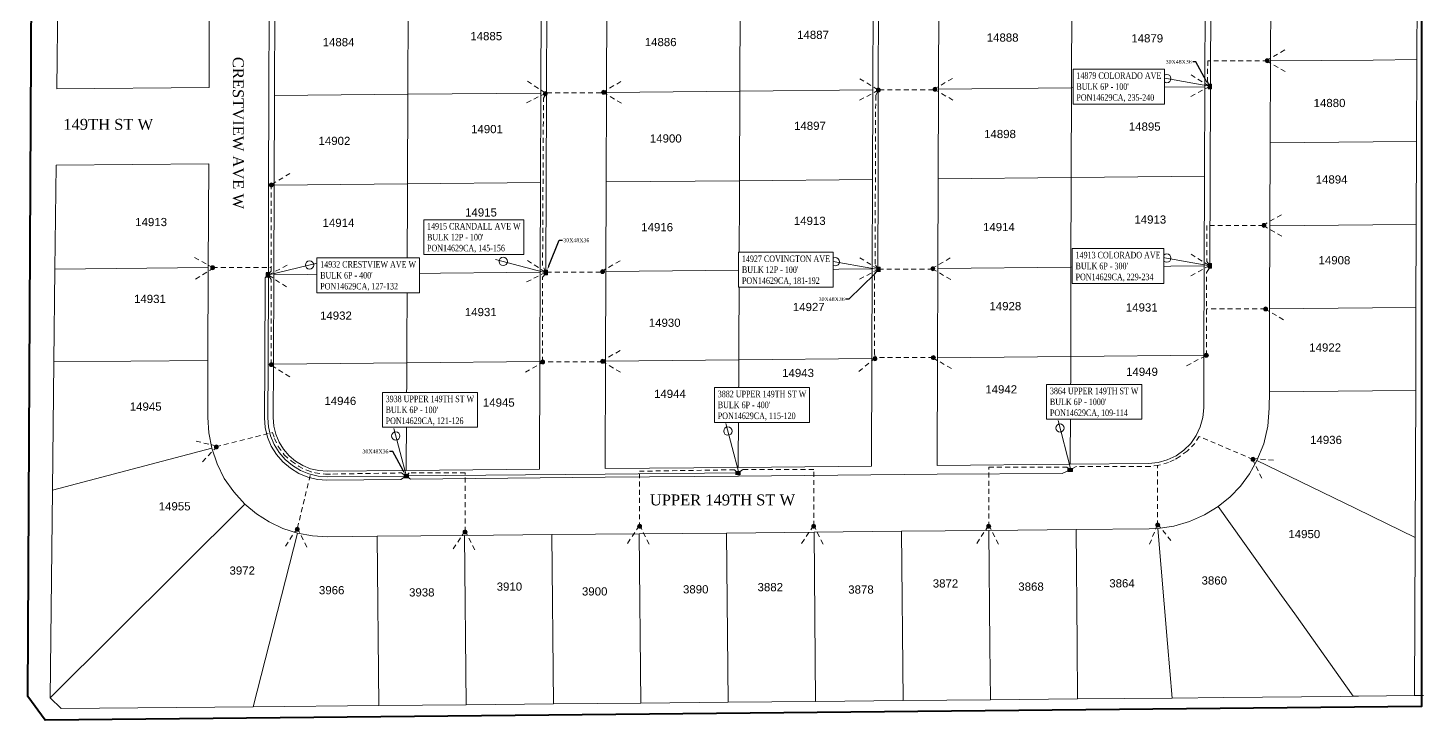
# Model space of a CAD drawing. Header units: feet. Extents: x 865220 to 5696323, y -2240498 to 1923703.
# Drawn here: x 2846485 to 2847762, y 960562 to 961196 of the extents above; entities that cross this region are included whole.
import ezdxf
from ezdxf import colors
from ezdxf.entities.mleader import LeaderData, LeaderLine
from ezdxf.enums import TextEntityAlignment as Align
from ezdxf.lldxf.tags import DXFTag
from ezdxf.math import Vec2, Vec3

# ---------------------------------------------------------------- set-up
doc = ezdxf.new("R2010")
doc.units = ezdxf.units.FT
doc.header["$LTSCALE"] = 0.015
doc.header["$MEASUREMENT"] = 0
doc.linetypes.add('DASHED', pattern=[5, 3, -2])
for name, color, linetype in [('48A', 112, '48A'), ('48B', 112, '48B'), ('48C', 112, '48C'), ('48D', 112, '48D'), ('Dakota County Addresses', 7, 'Continuous'), ('Dakota County Parcels', 7, 'Continuous'), ('DETAIL', 7, 'Continuous'), ('DROP BURIED', 7, 'DASHED'), ('STREET NAME', 7, 'Continuous'), ('TAIL', 1, 'MST'), ('TELEPHONE STRUCT-PROP', 6, 'Continuous'), ('TERMINALS', 7, 'Continuous')]:
    doc.layers.add(name, color=color, linetype=linetype)
doc.layers.add('RUNNING LINE (UNDERGROUND)', color=10, linetype='Continuous', lineweight=40)
doc.layers.add('WORK BOUNDARY', color=110, linetype='Continuous', lineweight=40)
doc.styles.add('Dimensions 100', font='arial.ttf')
doc.styles.add('Line', font='txt.shx', dxfattribs={"height": 3})
doc.styles.add('SIMPLEX', font='times.ttf', dxfattribs={"width": 0.8})
doc.styles.get("Standard").update_dxf_attribs({"font": 'times.ttf'})
doc.styles.add('Utilities', font='arial.ttf', dxfattribs={"height": 2.5})
tags = doc.linetypes.add('48A', pattern='A,80,-5,["48A",Line,S=1.5,R=0,X=0,Y=-1.5],-20', length=105).pattern_tags.tags
tags[6] = DXFTag(74, 10)
tags = doc.linetypes.add('48B', pattern='A,80,-5,["48B",Line,S=1.5,R=0,X=0,Y=-1.5],-20', length=105).pattern_tags.tags
tags[6] = DXFTag(74, 10)
tags = doc.linetypes.add('48C', pattern='A,80,-5,["48C",Line,S=1.5,R=0,X=0,Y=-1.5],-20', length=105).pattern_tags.tags
tags[6] = DXFTag(74, 10)
tags = doc.linetypes.add('48D', pattern='A,80,-5,["48D",Line,S=1.5,R=0,X=0,Y=-1.5],-20', length=105).pattern_tags.tags
tags[6] = DXFTag(74, 10)
tags = doc.linetypes.add('MST', pattern='A,5,-5,5,-5,["TAIL",Line,S=1.5,R=0,X=0,Y=-1.5],-20', length=40).pattern_tags.tags
tags[10] = DXFTag(74, 10)

# ---------------------------------------------------------------- blocks, each defined once
blk = doc.blocks.new('ACMAP_ANN_TEMPLATE_Dakota County Addresses')
at = {"layer": 'Dakota County Addresses', "style": 'Dimensions 100'}
blk.add_attdef('DakotaCountyAddress', text='', height=50, dxfattribs=at).set_placement((0, 0), align=Align.CENTER)
blk = doc.blocks.new('NEW HH')
at = {"ltscale": 40, "true_color": 0xffffff}
h = blk.add_hatch(color=7, dxfattribs=at)
h.dxf.hatch_style = 1
h.paths.add_polyline_path([(-0.061, -0.031, 0.414214), (-0.046, -0.046), (0.046, -0.046, 0.414214), (0.061, -0.031), (0.061, 0.031, 0.414214), (0.046, 0.046), (-0.046, 0.046, 0.414214), (-0.061, 0.031)])
at = {"layer": 'RUNNING LINE (UNDERGROUND)', "color": 6, "lineweight": 0, "const_width": 0.005, "flags": 128}
blk.add_lwpolyline([(-0.061, 0.031), (-0.061, -0.031, 0.414214), (-0.046, -0.046), (0.046, -0.046, 0.414214), (0.061, -0.031), (0.061, 0.031, 0.414214), (0.046, 0.046), (-0.046, 0.046, 0.414214)], format="xyb", close=True, dxfattribs=at)
at = {"layer": 'TELEPHONE STRUCT-PROP', "color": 18, "true_color": 0x000000, "style": 'Utilities'}
blk.add_text('HH', height=0.05, dxfattribs=at).set_placement((0, 0), align=Align.MIDDLE_CENTER)
blk = doc.blocks.new('Proposed FlowerPot')
at = {"lineweight": 5, "ltscale": 100, "true_color": 0xffffff}
h = blk.add_hatch(color=7, dxfattribs=at)
h.dxf.hatch_style = 1
h.paths.add_polyline_path([(-0.06, 0, 0.414214), (0, -0.06, 0.414214), (0.06, 0, 0.414214), (0, 0.06, 0.414214)])
at = {"lineweight": 5, "ltscale": 100}
blk.add_circle((0, 0), 0.0604, dxfattribs=at)
at = {"layer": 'RUNNING LINE (UNDERGROUND)', "color": 6, "lineweight": 5, "const_width": 0.00907, "flags": 128}
blk.add_lwpolyline([(-0.06, 0, -0.414214), (0, 0.06, -0.414214), (0.06, 0, -0.414214), (0, -0.06, -0.414214), (-0.06, 0)], format="xyb", dxfattribs=at)
at = {"color": 18, "linetype": 'ByBlock', "lineweight": 5, "ltscale": 100, "true_color": 0x000000, "style": 'Dimensions 100'}
blk.add_text('F', height=0.0744, dxfattribs=at).set_placement((-0.029, -0.037))
blk = doc.blocks.new('TERMINAL')
at = {"lineweight": 5, "ltscale": 0.5, "flags": 128}
blk.add_lwpolyline([(-0.1, -0.6), (-0.1, 44.8)], dxfattribs=at)
at = {"lineweight": 5, "ltscale": 0.5}
blk.add_circle((-0.1, 37.6), 3.83, dxfattribs=at)

msp = doc.modelspace()

# ---------------------------------------------------------------- linework, layer by layer
at = {"layer": '48A', "lineweight": 5, "ltscale": 100, "flags": 128}
msp.add_lwpolyline([(2846929.6, 961753.5), (2846809.7, 961691.2), (2846765.2, 961667.9), (2846751.3, 961659.1), (2846738.7, 961648.1), (2846727.9, 961635.4), (2846719.2, 961621.1), (2846712.9, 961605.6), (2846709, 961589.4), (2846707.7, 961573), (2846707.6, 961547.1), (2846707.2, 961462.1), (2846706.9, 961380.1), (2846706.6, 961298.1), (2846706.3, 961216.1), (2846706, 961134.1), (2846705.7, 961052.1), (2846705.4, 960970.2), (2846705.1, 960888.2), (2846704.9, 960839.1), (2846705.6, 960830.8), (2846707.5, 960822.5), (2846710.8, 960814.6), (2846715.3, 960807.3), (2846720.8, 960800.8), (2846727.4, 960795.3), (2846734.7, 960790.9), (2846742.6, 960787.7), (2846750.9, 960785.7), (2846759.2, 960785.1), (2846831, 960785.8)], dxfattribs=at)
at = {"layer": '48B', "lineweight": 5, "ltscale": 100, "flags": 128}
msp.add_lwpolyline([(2846959.4, 960972), (2846959.4, 960972.4), (2846959.7, 961054.4), (2846960, 961135.9), (2846960.3, 961218.4), (2846960.6, 961300.4), (2846960.9, 961382.4), (2846961.2, 961464.4), (2846961.5, 961549.4), (2846961.8, 961625.7), (2846961.7, 961634.6), (2846959.9, 961658.5), (2846955.9, 961682.1), (2846949.8, 961705.3), (2846941.7, 961727.9), (2846929.3, 961754.1)], dxfattribs=at)
at = {"layer": '48C', "lineweight": 5, "ltscale": 100, "flags": 128}
msp.add_lwpolyline([(2847263.3, 960974.9), (2847263.3, 960975.3), (2847263.6, 961057.3), (2847263.9, 961137.6), (2847263.9, 961139.3), (2847264.2, 961221.3), (2847264.6, 961303.3), (2847264.9, 961385.3), (2847265.2, 961467.3), (2847265.5, 961552.3), (2847265.8, 961637.3), (2847266.1, 961719.3), (2847266.4, 961804.2), (2847266.4, 961810.4), (2847265.5, 961831.5), (2847262.5, 961852.5), (2847257.4, 961873.2), (2847250.4, 961893.2), (2847240.7, 961913.5), (2847278.4, 961932.9), (2847283.1, 961940.1)], dxfattribs=at)
at = {"layer": '48D', "lineweight": 5, "ltscale": 100, "flags": 128}
msp.add_lwpolyline([(2847567.9, 961143.7), (2847568.2, 961224.2), (2847568.5, 961306.2), (2847568.8, 961388.2), (2847569.1, 961470.2), (2847569.4, 961537.7), (2847569.4, 961555.2), (2847569.5, 961572.7), (2847569.8, 961645.2), (2847570.1, 961732.2), (2847570.4, 961819.1), (2847570.7, 961906.1), (2847570.9, 961949.3), (2847569.7, 961963.7), (2847566, 961977.9), (2847560, 961991.3), (2847551.7, 962003.4), (2847541.5, 962014), (2847529.7, 962022.7), (2847516.5, 962029.2), (2847502.4, 962033.3), (2847487.8, 962035.1), (2847473.2, 962034.3), (2847458.9, 962031), (2847445.5, 962025.4), (2847394.6, 961998.6), (2847283.6, 961940.2)], dxfattribs=at)
at = {"layer": 'Dakota County Parcels', "lineweight": 5}
for p, q in [((2847623, 961165.8), (2847623.3, 961240.8)), ((2847757, 961167.1), (2847757.3, 961242.1)), ((2846511.7, 961140.3), (2846512.8, 961235.3)), ((2846651.1, 961141.6), (2846651.4, 961236.6)), ((2846833, 961135.3), (2846833.3, 961217.3)), ((2847015, 961137), (2847015.3, 961219)), ((2847137, 961138.2), (2847137.3, 961220.2)), ((2847318.9, 961139.9), (2847319.2, 961221.9)), ((2847440.9, 961141.1), (2847441.2, 961223.1)), ((2847622.7, 961090.8), (2847623, 961165.8)), ((2847756.7, 961092.1), (2847757, 961167.1)), ((2846511.7, 961140.3), (2846651.1, 961141.6)), ((2846833, 961135.3), (2846955, 961136.4)), ((2847014.7, 961055), (2847015, 961137)), ((2847015, 961137), (2847137, 961138.2)), ((2847136.7, 961056.2), (2847137, 961138.2)), ((2847137, 961138.2), (2847258.9, 961139.3)), ((2847318.6, 961057.9), (2847318.9, 961139.9)), ((2847318.9, 961139.9), (2847440.9, 961141.1)), ((2847440.6, 961059.1), (2847440.9, 961141.1)), ((2847440.9, 961141.1), (2847562.9, 961142.2)), ((2846711, 961134.1), (2846833, 961135.3)), ((2846832.7, 961053.3), (2846833, 961135.3)), ((2847622.4, 961014.8), (2847622.7, 961090.8)), ((2847756.4, 961016.1), (2847756.7, 961092.1)), ((2846509.9, 960975.3), (2846511, 961070.3)), ((2846511, 961070.3), (2846650.8, 961071.6)), ((2846650.4, 960976.6), (2846650.8, 961071.6)), ((2847440.6, 961059.1), (2847562.6, 961060.3)), ((2846710.7, 961052.1), (2846832.7, 961053.3)), ((2846832.4, 960971.3), (2846832.7, 961053.3)), ((2846832.7, 961053.3), (2846954.7, 961054.5)), ((2847014.4, 960973), (2847014.7, 961055)), ((2847014.7, 961055), (2847136.7, 961056.2)), ((2847136.4, 960974.2), (2847136.7, 961056.2)), ((2847136.7, 961056.2), (2847258.6, 961057.4)), ((2847318.3, 960975.9), (2847318.6, 961057.9)), ((2847318.6, 961057.9), (2847440.6, 961059.1)), ((2847440.3, 960977.1), (2847440.6, 961059.1)), ((2847622.1, 960938.8), (2847622.4, 961014.8)), ((2847756.1, 960940.1), (2847756.4, 961016.1)), ((2846509, 960890.3), (2846509.9, 960975.3)), ((2846509.9, 960975.3), (2846650.4, 960976.6)), ((2846650.1, 960891.6), (2846650.4, 960976.6)), ((2846710.4, 960970.1), (2846832.4, 960971.3)), ((2846832.1, 960889.3), (2846832.4, 960971.3)), ((2846832.4, 960971.3), (2846954.4, 960972.5)), ((2847014.1, 960891), (2847014.4, 960973)), ((2847014.4, 960973), (2847136.4, 960974.2)), ((2847136.1, 960892.2), (2847136.4, 960974.2)), ((2847136.4, 960974.2), (2847258.3, 960975.4)), ((2847318, 960893.9), (2847318.3, 960975.9)), ((2847318.3, 960975.9), (2847440.3, 960977.1)), ((2847440, 960895.1), (2847440.3, 960977.1)), ((2847440.3, 960977.1), (2847562.3, 960978.3)), ((2847621.9, 960862.8), (2847622.1, 960938.8)), ((2847755.9, 960864.1), (2847756.1, 960940.1)), ((2847136.1, 960892.2), (2847258, 960893.4)), ((2847317.7, 960795.5), (2847318, 960893.9)), ((2847318, 960893.9), (2847440, 960895.1)), ((2847439.6, 960796.6), (2847440, 960895.1)), ((2847440, 960895.1), (2847562, 960896.3)), ((2847561.8, 960848.2), (2847562, 960896.3)), ((2846507.7, 960772.7), (2846509, 960890.3)), ((2846509, 960890.3), (2846650.1, 960891.6)), ((2846649.9, 960839.5), (2846650.1, 960891.6)), ((2846710.1, 960888.1), (2846832.1, 960889.3)), ((2846831.7, 960790.8), (2846832.1, 960889.3)), ((2846832.1, 960889.3), (2846954.1, 960890.5)), ((2846953.7, 960792), (2846954.1, 960890.5)), ((2847013.7, 960792.6), (2847014.1, 960891)), ((2847014.1, 960891), (2847136.1, 960892.2)), ((2847135.7, 960793.7), (2847136.1, 960892.2)), ((2847621.8, 960848), (2847621.9, 960862.8)), ((2847755.4, 960729.5), (2847755.9, 960864.1)), ((2846507.7, 960772.7), (2846653.6, 960811.2)), ((2846505.7, 960582.7), (2846507.7, 960772.7)), ((2846505.7, 960582.7), (2846683.8, 960760.1)), ((2846691.6, 960574.5), (2846732, 960733.5)), ((2846759.9, 960730.2), (2846805.1, 960730.6)), ((2846805.1, 960730.6), (2846885.1, 960731.3)), ((2846806.5, 960575.6), (2846805.1, 960730.6)), ((2846885.1, 960731.3), (2846965, 960732.1)), ((2846886.5, 960576.4), (2846885.1, 960731.3)), ((2846965, 960732.1), (2847045, 960732.9)), ((2846966.5, 960577.1), (2846965, 960732.1)), ((2847045, 960732.9), (2847125, 960733.6)), ((2847046.5, 960577.9), (2847045, 960732.9)), ((2847125, 960733.6), (2847205, 960734.4)), ((2847126.5, 960578.7), (2847125, 960733.6)), ((2847205, 960734.4), (2847285, 960735.2)), ((2847206.5, 960579.4), (2847205, 960734.4)), ((2847285, 960735.2), (2847365, 960735.9)), ((2847286.5, 960580.2), (2847285, 960735.2)), ((2847365, 960735.9), (2847445, 960736.7)), ((2847445, 960736.7), (2847511.8, 960737.3)), ((2847511.8, 960737.3), (2847519.9, 960737.7)), ((2847754.8, 960584.7), (2847755.4, 960729.5)), ((2846505.7, 960582.7), (2846515.6, 960572.8)), ((2846515.6, 960572.8), (2846691.6, 960574.5)), ((2846691.6, 960574.5), (2846806.5, 960575.6)), ((2846806.5, 960575.6), (2846886.5, 960576.4)), ((2846886.5, 960576.4), (2846966.5, 960577.1)), ((2846966.5, 960577.1), (2847046.5, 960577.9)), ((2847046.5, 960577.9), (2847126.5, 960578.7)), ((2847126.5, 960578.7), (2847206.5, 960579.4)), ((2847206.5, 960579.4), (2847286.5, 960580.2)), ((2847286.5, 960580.2), (2847366.5, 960581)), ((2847366.5, 960581), (2847446.4, 960581.7)), ((2847446.4, 960581.7), (2847532.9, 960582.5)), ((2847754.8, 960584.7), (2847762.9, 960584.7))]:
    msp.add_line(p, q, dxfattribs=at)
for points in [[(2847257.7, 960794.9), (2847258, 960893.4), (2847258.3, 960975.4), (2847258.6, 961057.4), (2847258.9, 961139.3), (2847259.2, 961221.3), (2847259.6, 961303.3), (2847259.9, 961385.3), (2847260.2, 961467.3), (2847260.5, 961552.3), (2847260.8, 961637.3), (2847261.1, 961719.3), (2847261.4, 961804.3), (2847261.4, 961810.3), (2847260.5, 961831), (2847257.5, 961851.6), (2847252.6, 961871.7), (2847245.7, 961891.3), (2847237, 961910.1)], [(2846954.1, 960890.5), (2846954.4, 960972.5), (2846954.7, 961054.5), (2846955, 961136.4), (2846955.3, 961218.4), (2846955.6, 961300.4), (2846955.9, 961382.4), (2846956.2, 961464.4), (2846956.5, 961549.4), (2846956.8, 961625.7), (2846956.7, 961634.4), (2846954.9, 961657.9), (2846951, 961681.1), (2846945, 961703.8), (2846937, 961725.9), (2846927, 961747.2)], [(2846711.3, 961216.1), (2846711, 961134.1), (2846710.7, 961052.1), (2846710.4, 960970.1), (2846710.1, 960888.1), (2846709.9, 960839.3), (2846710.5, 960831.5), (2846712.3, 960824), (2846715.3, 960816.9), (2846719.3, 960810.3), (2846724.4, 960804.4), (2846730.3, 960799.4), (2846736.9, 960795.4), (2846744.1, 960792.4), (2846751.6, 960790.7), (2846759.3, 960790.1), (2846831.7, 960790.8), (2846953.7, 960792)], [(2847562, 960896.3), (2847562.3, 960978.3), (2847562.6, 961060.3), (2847562.9, 961142.2), (2847563.2, 961224.2)], [(2847623, 961165.8), (2847717.1, 961166.7), (2847757, 961167.1)], [(2847622.7, 961090.8), (2847716.9, 961091.7), (2847756.7, 961092.1)], [(2847622.4, 961014.8), (2847716.7, 961015.7), (2847756.4, 961016.1)], [(2847622.1, 960938.8), (2847716.4, 960939.7), (2847756.1, 960940.1)], [(2847621.9, 960862.8), (2847716.2, 960863.7), (2847755.9, 960864.1)], [(2847317.7, 960795.5), (2847439.6, 960796.6), (2847511.2, 960797.3), (2847520, 960798.2), (2847528.5, 960800.5), (2847536.5, 960804.3), (2847543.7, 960809.4), (2847549.9, 960815.6), (2847555, 960822.9), (2847558.7, 960830.9), (2847561, 960839.4), (2847561.8, 960848.2)], [(2847610.6, 960799.9), (2847616.8, 960815.3), (2847620.5, 960831.4), (2847621.8, 960848)], [(2846649.9, 960839.5), (2846650.8, 960825.2), (2846653.6, 960811.2)], [(2846653.6, 960811.2), (2846658.4, 960797), (2846665.1, 960783.6), (2846673.7, 960771.2), (2846683.8, 960760.1)], [(2847013.7, 960792.6), (2847135.7, 960793.7), (2847257.7, 960794.9)], [(2847575.1, 960757.9), (2847585.9, 960766.6), (2847595.5, 960776.6), (2847603.8, 960787.8), (2847610.6, 960799.9)], [(2847610.6, 960799.9), (2847700.6, 960756.2), (2847715.9, 960748.7), (2847755.4, 960729.5)], [(2846683.8, 960760.1), (2846694.5, 960751.2), (2846706.2, 960743.7), (2846718.8, 960737.8), (2846732, 960733.5)], [(2847519.9, 960737.7), (2847534.6, 960739.9), (2847548.9, 960744.1), (2847562.5, 960750.1), (2847575.1, 960757.9)], [(2847575.1, 960757.9), (2847633.1, 960676.4), (2847645.1, 960659.6), (2847698.8, 960584.1)], [(2846732, 960733.5), (2846745.9, 960730.9), (2846759.9, 960730.2)], [(2847366.5, 960581), (2847366, 960630.9), (2847365, 960735.9)], [(2847446.4, 960581.7), (2847446, 960631.7), (2847445, 960736.7)], [(2847519.9, 960737.7), (2847528.7, 960632.5), (2847532.9, 960582.5)], [(2847532.9, 960582.5), (2847580.3, 960583), (2847686.6, 960584), (2847698.8, 960584.1)], [(2847698.8, 960584.1), (2847703.4, 960584.2), (2847754.8, 960584.7)]]:
    msp.add_lwpolyline(points, dxfattribs=at)
at = {"layer": 'DROP BURIED', "lineweight": 5, "ltscale": 100}
for points in [[(2847636.4, 961156.1), (2847619.1, 961166.1), (2847636.4, 961176.1)], [(2847565.5, 961166), (2847565.3, 961146.9), (2847567.6, 961142.5)], [(2847620.5, 961166), (2847565.5, 961166)], [(2847246.9, 961149.6), (2847263.9, 961139.1), (2847246.3, 961129.6)], [(2847332.2, 961130), (2847314.8, 961140), (2847332.2, 961150)], [(2847550.2, 961153), (2847567.2, 961142.5), (2847549.6, 961133)], [(2846942.6, 961147.3), (2846959.3, 961136.3), (2846941.4, 961127.3)], [(2846960.6, 961136.7), (2847012.4, 961136.7)], [(2847028.7, 961127.2), (2847011.4, 961137.2), (2847028.7, 961147.2)], [(2847264.7, 961139.4), (2847315.9, 961139.4)], [(2846708.5, 961052.7), (2846725.6, 961063.1)], [(2846705, 960970), (2846707.9, 960973.3), (2846707.9, 961052.5)], [(2847633.3, 961005.3), (2847616, 961015.3), (2847633.3, 961025.3)], [(2847616.6, 961015.1), (2847564.8, 961015.1), (2847564.8, 960982.1), (2847568, 960977.8)], [(2846637.9, 960985.9), (2846655.4, 960976.3), (2846638.4, 960965.9)], [(2846942.6, 960983.2), (2846959.3, 960972.2), (2846941.4, 960963.2)], [(2847010.5, 960973.1), (2847027.8, 960983.1)], [(2847246.9, 960985.7), (2847263.9, 960975.1), (2847246.3, 960965.7)], [(2847330.2, 960965.7), (2847312.9, 960975.7), (2847330.2, 960985.7)], [(2847550.2, 960988.9), (2847567.2, 960978.4), (2847549.6, 960969)], [(2846654.4, 960976.6), (2846707.6, 960976.6)], [(2846722, 960958.9), (2846705.3, 960969.9), (2846723.1, 960978.9)], [(2846707.9, 960887.9), (2846707.9, 960965.7), (2846705.3, 960970.1)], [(2847011.1, 960890.4), (2846956.5, 960890.4), (2846956.5, 960968), (2846960, 960971.8)], [(2846960.2, 960972.3), (2847011.4, 960972.3)], [(2847314.4, 960894.2), (2847261.2, 960894.2), (2847260.4, 960897.5), (2847260.4, 960971.1), (2847264.2, 960974.9)], [(2847264.1, 960975.3), (2847314.1, 960975.3)], [(2847564.3, 960896.3), (2847564.3, 960972), (2847568.1, 960977.8)], [(2847618.2, 960938.9), (2847564.3, 960938.9)], [(2847634.9, 960928.9), (2847617.6, 960938.9)], [(2847027.8, 960880.9), (2847010.5, 960890.9), (2847027.8, 960900.9)], [(2847246, 960881.5), (2847261.5, 960894.2)], [(2847330.8, 960884.2), (2847313.5, 960894.2)], [(2847546.2, 960886.8), (2847563.9, 960896.2)], [(2846708.5, 960887), (2846725.4, 960876.4)], [(2846957.6, 960890.5), (2846940.3, 960880.5)], [(2846639.2, 960817.8), (2846658.6, 960813), (2846644.8, 960798.6)], [(2846657.4, 960812.5), (2846709.3, 960825.6), (2846711.1, 960820.1), (2846714.5, 960812.9), (2846720, 960805.2), (2846726.5, 960799.4), (2846733, 960794.8), (2846740.5, 960791), (2846748.2, 960788.8), (2846757.8, 960787.6), (2846764.5, 960787.6), (2846827.4, 960788.6), (2846831.1, 960786.1)], [(2847606.9, 960801), (2847557.6, 960822.1), (2847553.8, 960815.6), (2847546.6, 960808.6), (2847539.8, 960803.8), (2847534.9, 960800.5), (2847529.6, 960798.2), (2847520.7, 960795.7), (2847512.7, 960794.5), (2847444.9, 960794.5), (2847439.6, 960791.6)], [(2847045.1, 960738.7), (2847045.1, 960790.2), (2847132.2, 960791.5), (2847135.6, 960788.4)], [(2847204.7, 960740.1), (2847204.7, 960791.8), (2847139.8, 960791.8), (2847135.5, 960788.4)], [(2847365, 960739.4), (2847365, 960793.9), (2847436.6, 960793.9), (2847439.3, 960791.7)], [(2847519.6, 960740.6), (2847519.6, 960795.4)], [(2847614.9, 960783.7), (2847606.3, 960801.8), (2847626.2, 960800.2)], [(2846732.1, 960738.2), (2846744.5, 960789.7)], [(2846885.6, 960734.8), (2846885.6, 960788.7), (2846834.3, 960788.7), (2846831.9, 960786)], [(2847034.3, 960724.1), (2847045.4, 960740.8), (2847054.3, 960722.9)], [(2847193.7, 960724.1), (2847204.7, 960740.8), (2847213.6, 960722.9)], [(2847354, 960724.1), (2847365.1, 960740.8), (2847374, 960722.9)], [(2847512.2, 960723.3), (2847519.6, 960741.9), (2847532, 960726.2)], [(2846721, 960721.5), (2846732, 960738.1), (2846740.9, 960720.2)], [(2846874.7, 960719.1), (2846885.7, 960735.7), (2846894.6, 960717.8)]]:
    msp.add_lwpolyline(points, dxfattribs=at)
at = {"layer": 'TAIL', "lineweight": 5, "ltscale": 40, "flags": 128}
for points in [[(2847567.3, 960978.3), (2847567.6, 961060.2), (2847567.9, 961141.9)], [(2846705, 960970.2), (2846702.4, 960967.3), (2846702.1, 960888.2), (2846701.9, 960839), (2846702.6, 960830.3), (2846704.7, 960821.5), (2846708.1, 960813.2), (2846712.8, 960805.5), (2846718.7, 960798.7), (2846725.6, 960792.9), (2846733.3, 960788.2), (2846741.6, 960784.8), (2846750.4, 960782.7), (2846759.1, 960782.1), (2846826.7, 960782.5), (2846831.6, 960785.5)], [(2846831.8, 960785.6), (2846835.6, 960782.9), (2847013.8, 960784.6), (2847135.8, 960785.7), (2847317.7, 960787.5), (2847432.3, 960788.1), (2847439.5, 960791.3)], [(2846831.7, 960785.9), (2847013.8, 960787.6), (2847135.1, 960788.7)]]:
    msp.add_lwpolyline(points, dxfattribs=at)
at = {"layer": 'WORK BOUNDARY', "ltscale": 50, "flags": 128}
msp.add_lwpolyline([(2846510.2, 963189.8), (2847973.4, 963215.3), (2848166.7, 963215.3), (2848166.7, 963094.8), (2848200.5, 963094.8), (2848255, 962999.4), (2848355, 962999.4), (2848385.9, 962946.6), (2848569.9, 962946.6), (2848603, 962911.3), (2848946.6, 963111.7), (2848946.6, 962770.3), (2848898.3, 962669), (2848898.3, 962481.4), (2849079.4, 962481.4), (2849060.6, 961558.2), (2847761.1, 961558.2), (2847761.1, 960574.7), (2846501.1, 960562.3), (2846485.2, 960583.8), (2846498.7, 963168.7)], close=True, dxfattribs=at)

# ---------------------------------------------------------------- block references
at = {"lineweight": 5, "xscale": 30, "yscale": 30, "zscale": 30}
for p in [(2847620, 961166), (2846959, 961136), (2847012.3, 961137.2), (2847263.9, 961139.3), (2847315.8, 961139.9), (2846708.1, 961052.3), (2847616.9, 961015.2), (2846654.5, 960976.5), (2847011.4, 960973), (2847313.8, 960975.6), (2847618.5, 960938.8), (2847260.8, 960893.1), (2847314.4, 960894.2), (2847564.3, 960896.3), (2846708.1, 960887.8), (2846956.5, 960890.2), (2847011.4, 960890.9), (2846657.8, 960812.4), (2847607, 960801.1), (2847045.3, 960739.7), (2847204.7, 960739.7), (2847365, 960739.7), (2847519.7, 960740.9), (2846731.9, 960737.1), (2846885.6, 960734.6)]:
    msp.add_blockref('Proposed FlowerPot', p, dxfattribs=at)
at = {"lineweight": 5}
for p, xscale, yscale, zscale, rotation in [((2847567.5, 961142.4), 39.99999999999999, 39.99999999999999, 39.99999999999999, 269.5119886742129), ((2846705, 960970), 40, 40, 40, 90.51946447952517), ((2846959.5, 960972.1), 39.99999999999999, 39.99999999999999, 39.99999999999999, 267.9056760592868), ((2847264.1, 960975), 39.99999999999999, 39.99999999999999, 39.99999999999999, 269.5119886742129), ((2847567.5, 960978.3), 39.99999999999999, 39.99999999999999, 39.99999999999999, 269.5119886742129), ((2847439.5, 960791.3), 39.99999999999999, 39.99999999999999, 39.99999999999999, 179.5119886742129), ((2846831.7, 960785.6), 39.99999999999999, 39.99999999999999, 39.99999999999999, 179.5119886742129), ((2847135.4, 960788.5), 39.99999999999999, 39.99999999999999, 39.99999999999999, 179.5119886742129)]:
    msp.add_blockref('NEW HH', p, dxfattribs=dict(at, xscale=xscale, yscale=yscale, zscale=zscale, rotation=rotation))
at = {"layer": 'Dakota County Addresses', "lineweight": 5, "xscale": 0.15, "yscale": 0.15, "zscale": 0.15}
for p, values in [((2846904.9, 961184.8), {'DakotaCountyAddress': '14885'}), ((2847064.6, 961179.4), {'DakotaCountyAddress': '14886'}), ((2847204.1, 961186), {'DakotaCountyAddress': '14887'}), ((2847377.7, 961183.5), {'DakotaCountyAddress': '14888'}), ((2847510.1, 961182.8), {'DakotaCountyAddress': '14879'}), ((2846769.7, 961179.3), {'DakotaCountyAddress': '14884'}), ((2847677, 961123.6), {'DakotaCountyAddress': '14880'}), ((2846905.6, 961099.7), {'DakotaCountyAddress': '14901'}), ((2847069.3, 961091.1), {'DakotaCountyAddress': '14900'}), ((2847201.3, 961102.7), {'DakotaCountyAddress': '14897'}), ((2847375.3, 961095.2), {'DakotaCountyAddress': '14898'}), ((2847507.8, 961102), {'DakotaCountyAddress': '14895'}), ((2846765.9, 961088.9), {'DakotaCountyAddress': '14902'}), ((2847678.9, 961053.6), {'DakotaCountyAddress': '14894'}), ((2846598.1, 961014.6), {'DakotaCountyAddress': '14913'}), ((2846769.6, 961013.9), {'DakotaCountyAddress': '14914'}), ((2846900.1, 961023.4), {'DakotaCountyAddress': '14915'}), ((2847201.1, 961015.7), {'DakotaCountyAddress': '14913'}), ((2847512.9, 961016.9), {'DakotaCountyAddress': '14913'}), ((2847061.4, 961009.9), {'DakotaCountyAddress': '14916'}), ((2847374.3, 961010), {'DakotaCountyAddress': '14914'}), ((2847681.5, 960979.6), {'DakotaCountyAddress': '14908'}), ((2846597, 960944.2), {'DakotaCountyAddress': '14931'}), ((2847380.2, 960937.6), {'DakotaCountyAddress': '14928'}), ((2846767.3, 960928.9), {'DakotaCountyAddress': '14932'}), ((2846899.9, 960932.2), {'DakotaCountyAddress': '14931'}), ((2847200.2, 960936.8), {'DakotaCountyAddress': '14927'}), ((2847505.1, 960936.4), {'DakotaCountyAddress': '14931'}), ((2847068.3, 960922.4), {'DakotaCountyAddress': '14930'}), ((2847673, 960899.7), {'DakotaCountyAddress': '14922'}), ((2847190.4, 960876.4), {'DakotaCountyAddress': '14943'}), ((2847505.3, 960877.5), {'DakotaCountyAddress': '14949'}), ((2847376.4, 960861.4), {'DakotaCountyAddress': '14942'}), ((2846771.3, 960850.8), {'DakotaCountyAddress': '14946'}), ((2846916.4, 960849.3), {'DakotaCountyAddress': '14945'}), ((2847073.1, 960857.3), {'DakotaCountyAddress': '14944'}), ((2846593.1, 960845.6), {'DakotaCountyAddress': '14945'}), ((2847673.8, 960815.1), {'DakotaCountyAddress': '14936'}), ((2846619.6, 960754.3), {'DakotaCountyAddress': '14955'}), ((2847653.9, 960728.9), {'DakotaCountyAddress': '14950'}), ((2846681.5, 960695.5), {'DakotaCountyAddress': '3972'}), ((2847325.4, 960683.7), {'DakotaCountyAddress': '3872'}), ((2847487, 960683.8), {'DakotaCountyAddress': '3864'}), ((2847571.5, 960686.4), {'DakotaCountyAddress': '3860'}), ((2846763.4, 960677.5), {'DakotaCountyAddress': '3966'}), ((2846845.9, 960675.5), {'DakotaCountyAddress': '3938'}), ((2846926.1, 960680.8), {'DakotaCountyAddress': '3910'}), ((2847004.2, 960676.4), {'DakotaCountyAddress': '3900'}), ((2847096.7, 960678.3), {'DakotaCountyAddress': '3890'}), ((2847165, 960680.3), {'DakotaCountyAddress': '3882'}), ((2847248, 960678.1), {'DakotaCountyAddress': '3878'}), ((2847403.7, 960680.8), {'DakotaCountyAddress': '3868'})]:
    msp.add_blockref('ACMAP_ANN_TEMPLATE_Dakota County Addresses', p, dxfattribs=at).add_auto_attribs(values)
at = {"layer": 'TERMINALS', "lineweight": 5, "ltscale": 0.5}
for p, rotation in [((2847565, 961143.2), 79.83758891496804), ((2846706.6, 960970.1), 283.4954053962723), ((2846956.8, 960972.6), 74.97504025728479), ((2847261.5, 960975.4), 79.83758891496804), ((2847565, 960978.8), 79.83758891496804), ((2846831.7, 960786.1), 14.72687368964326), ((2847135.8, 960790.6), 14.72687368964326), ((2847439.9, 960793.4), 14.72687368964326)]:
    msp.add_blockref('TERMINAL', p, dxfattribs=dict(at, rotation=rotation))

# ---------------------------------------------------------------- texts
at = {"layer": 'STREET NAME', "lineweight": 5, "ltscale": 40, "insert": (2846682.9, 961169.5), "char_height": 10, "attachment_point": 1, "rotation": 270}
msp.add_mtext('CRESTVIEW AVE W', dxfattribs=at)
at = {"layer": 'STREET NAME', "lineweight": 5, "ltscale": 40, "char_height": 10, "attachment_point": 1}
for s, insert in [('149TH ST W', (2846517.7, 961112.8)), ('UPPER 149TH ST W', (2847054.7, 960768.9))]:
    msp.add_mtext(s, dxfattribs=dict(at, insert=insert))

# ---------------------------------------------------------------- next in the draw order: texts
at = {"layer": 'TERMINALS', "lineweight": 5, "ltscale": 0.5, "char_height": 6, "attachment_point": 1, "style": 'SIMPLEX', "bg_fill": 19, "box_fill_scale": 1.5, "bg_fill_color": 256, "bg_fill_transparency": 0}
for s, insert in [("14879 COLORADO AVE^JBULK 6P - 100'\\PPON14629CA, 235-240", (2847445.2, 961155.4)), ("14932 CRESTVIEW AVE W^JBULK 6P - 400'\\PPON14629CA, 127-132", (2846752.9, 960982.6)), ("14927 COVINGTON AVE^JBULK 12P - 100'\\PPON14629CA, 181-192", (2847139, 960987.7)), ("14913 COLORADO AVE^JBULK 6P - 300'\\PPON14629CA, 229-234", (2847444.5, 960991.1)), ("3864 UPPER 149TH ST W^JBULK 6P - 1000'\\PPON14629CA, 109-114", (2847421, 960866.7)), ("3938 UPPER 149TH ST W^JBULK 6P - 100'\\PPON14629CA, 121-126", (2846812.8, 960859.4)), ("3882 UPPER 149TH ST W^JBULK 6P - 400'\\PPON14629CA, 115-120", (2847116.9, 960863.9))]:
    msp.add_mtext(s, dxfattribs=dict(at, insert=insert))

# ---------------------------------------------------------------- next in the draw order: leaders
at = {"layer": 'DETAIL', "lineweight": 5, "ltscale": 5}
ml = msp.add_multileader_mtext('Standard', dxfattribs=at)
ml.set_content('30X48X36', color=256)
ml.set_leader_properties()
ml.build(insert=Vec2(0, 0))
ml.multileader.update_dxf_attribs({"has_text_frame": 1, "text_left_attachment_type": 2, "text_right_attachment_type": 2, "dogleg_length": 3})
ctx = ml.context
ctx.base_point, ctx.char_height, ctx.landing_gap_size, ctx.plane_origin = Vec3(2846974.6, 961001.6), 3.5, 1.5, Vec3(2847038.7, 961013.6)
ctx.left_attachment, ctx.right_attachment, ctx.text_align_type = 2, 2, 1
notes = []
notes.append((ctx, [(1, (1, 1, 0), (2846971.6, 961001.6), (1, 0), 3, [(0, [(2846960.8, 960974.5)], 0, [])])]))
ctx.mtext.insert, ctx.mtext.alignment, ctx.mtext.flow_direction = Vec3(2846987.4, 961003.4), 2, 5
ctx.mtext.has_bg_fill, ctx.mtext.bg_color, ctx.mtext.bg_scale_factor, ctx.mtext.bg_transparency, ctx.mtext.use_window_bg_color = 1, -1027028792, 1.5, 0, 1
ml = msp.add_multileader_mtext('Standard', dxfattribs=at)
ml.set_content('30X48X36', color=256)
ml.set_leader_properties()
ml.build(insert=Vec2(0, 0))
ml.multileader.update_dxf_attribs({"has_text_frame": 1, "text_left_attachment_type": 2, "text_right_attachment_type": 2, "dogleg_length": 3})
ctx = ml.context
ctx.base_point, ctx.char_height, ctx.landing_gap_size, ctx.plane_origin = Vec3(2846790.8, 960808.3), 3.5, 1.5, Vec3(2846854.9, 960820.2)
ctx.left_attachment, ctx.right_attachment, ctx.text_align_type = 2, 2, 1
notes.append((ctx, [(0, (1, 1, 0), (2846819.3, 960808.3), (-1, 0), 3, [(0, [(2846830.6, 960787.3)], 0, [])])]))
ctx.mtext.insert, ctx.mtext.alignment, ctx.mtext.flow_direction = Vec3(2846803.5, 960810.1), 2, 5
ctx.mtext.has_bg_fill, ctx.mtext.bg_color, ctx.mtext.bg_scale_factor, ctx.mtext.bg_transparency, ctx.mtext.use_window_bg_color = 1, -1027028792, 1.5, 0, 1
for ctx, leaders in notes:
    for number, flags, end, landing, length, lines in leaders:
        leader = LeaderData()
        leader.index, (leader.has_last_leader_line, leader.has_dogleg_vector, leader.attachment_direction) = number, flags
        leader.last_leader_point, leader.dogleg_vector, leader.dogleg_length = Vec3(end), Vec3(landing), length
        for number, points, colour, breaks in lines:
            line = LeaderLine()
            line.index, line.vertices, line.color, line.breaks = number, Vec3.list(points), colors.encode_raw_color(colour), breaks
            leader.lines.append(line)
        ctx.leaders.append(leader)

# ---------------------------------------------------------------- next in the draw order: linework, layer by layer
at = {"layer": 'DROP BURIED', "lineweight": 5, "ltscale": 100}
msp.add_lwpolyline([(2846959.4, 960972.2), (2846956.5, 960978.4), (2846957.3, 961131.9), (2846960, 961135.9)], dxfattribs=at)

# ---------------------------------------------------------------- next in the draw order: texts
at = {"layer": 'TERMINALS', "lineweight": 5, "ltscale": 0.5, "insert": (2846850.7, 961017.5), "char_height": 6, "attachment_point": 1, "style": 'SIMPLEX', "bg_fill": 19, "box_fill_scale": 1.5, "bg_fill_color": 256, "bg_fill_transparency": 0}
msp.add_mtext("14915 CRANDALL AVE W^JBULK 12P - 100'\\PPON14629CA, 145-156", dxfattribs=at)

# ---------------------------------------------------------------- next in the draw order: leaders
at = {"layer": 'DETAIL', "lineweight": 5, "ltscale": 5}
ml = msp.add_multileader_mtext('Standard', dxfattribs=at)
ml.set_content('30X48X36', color=256)
ml.set_leader_properties()
ml.build(insert=Vec2(0, 0))
ml.multileader.update_dxf_attribs({"has_text_frame": 1, "text_left_attachment_type": 2, "text_right_attachment_type": 2, "dogleg_length": 3})
ctx = ml.context
ctx.base_point, ctx.char_height, ctx.landing_gap_size, ctx.plane_origin = Vec3(2847526.2, 961165), 3.5, 1.5, Vec3(2847590.3, 961176.9)
ctx.left_attachment, ctx.right_attachment, ctx.text_align_type = 2, 2, 1
notes = []
notes.append((ctx, [(0, (1, 1, 0), (2847554.7, 961165), (-1, 0), 3, [(0, [(2847566, 961144)], 0, [])])]))
ctx.mtext.insert, ctx.mtext.alignment, ctx.mtext.flow_direction = Vec3(2847538.9, 961166.8), 2, 5
ctx.mtext.has_bg_fill, ctx.mtext.bg_color, ctx.mtext.bg_scale_factor, ctx.mtext.bg_transparency, ctx.mtext.use_window_bg_color = 1, -1027028792, 1.5, 0, 1
ml = msp.add_multileader_mtext('Standard', dxfattribs=at)
ml.set_content('30X48X36', color=256)
ml.set_leader_properties()
ml.build(insert=Vec2(0, 0))
ml.multileader.update_dxf_attribs({"has_text_frame": 1, "text_left_attachment_type": 2, "text_right_attachment_type": 2, "dogleg_length": 3})
ctx = ml.context
ctx.base_point, ctx.char_height, ctx.landing_gap_size, ctx.plane_origin = Vec3(2847208.4, 960947.7), 3.5, 1.5, Vec3(2847272.5, 960959.6)
ctx.left_attachment, ctx.right_attachment, ctx.text_align_type = 2, 2, 1
notes.append((ctx, [(0, (1, 1, 0), (2847236.9, 960947.7), (-1, 0), 3, [(0, [(2847263.5, 960973.7)], 0, [])])]))
ctx.mtext.insert, ctx.mtext.alignment, ctx.mtext.flow_direction = Vec3(2847221.2, 960949.5), 2, 5
ctx.mtext.has_bg_fill, ctx.mtext.bg_color, ctx.mtext.bg_scale_factor, ctx.mtext.bg_transparency, ctx.mtext.use_window_bg_color = 1, -1027028792, 1.5, 0, 1
for ctx, leaders in notes:
    for number, flags, end, landing, length, lines in leaders:
        leader = LeaderData()
        leader.index, (leader.has_last_leader_line, leader.has_dogleg_vector, leader.attachment_direction) = number, flags
        leader.last_leader_point, leader.dogleg_vector, leader.dogleg_length = Vec3(end), Vec3(landing), length
        for number, points, colour, breaks in lines:
            line = LeaderLine()
            line.index, line.vertices, line.color, line.breaks = number, Vec3.list(points), colors.encode_raw_color(colour), breaks
            leader.lines.append(line)
        ctx.leaders.append(leader)

# ---------------------------------------------------------------- next in the draw order: linework, layer by layer
at = {"layer": 'DROP BURIED', "lineweight": 5, "ltscale": 100}
msp.add_lwpolyline([(2847263.9, 960975.1), (2847260.9, 960979.7), (2847261.5, 961134.1), (2847263.9, 961139)], dxfattribs=at)

doc.saveas('drawing.dxf')
